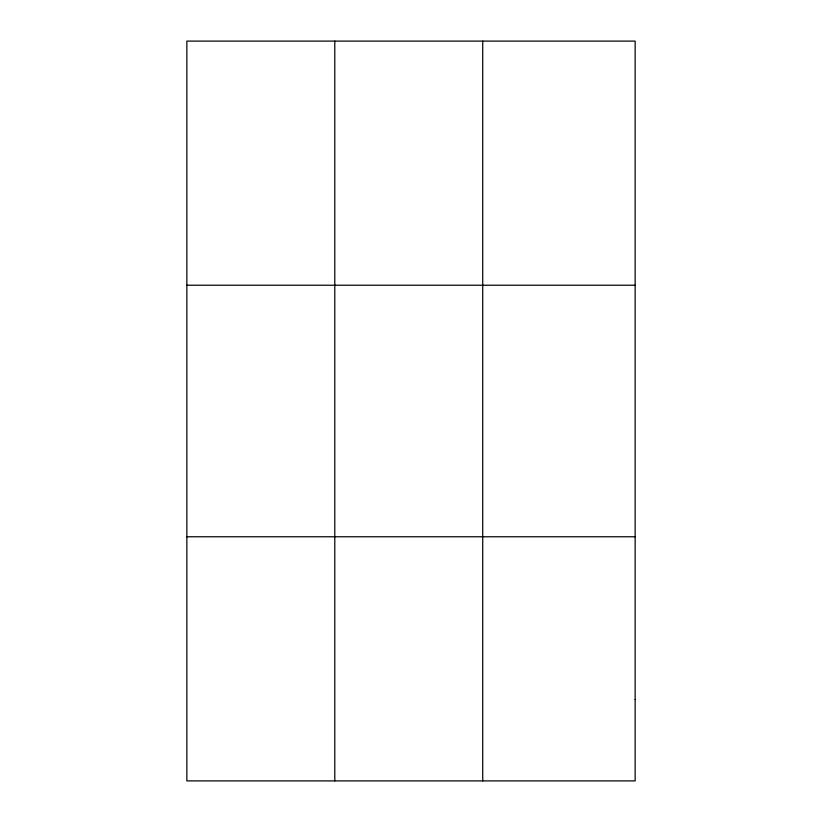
<?xml version="1.0" encoding="UTF-8"?>
<svg xmlns="http://www.w3.org/2000/svg" width="822" height="822" viewBox="0 0 822 822"><rect width="100%" height="100%" fill="white"/><g stroke="black" fill="none" stroke-linecap="round" stroke-linejoin="round"><path stroke-width="1.23" d="M482.73 780.9L482.73 41.1M186.851 285.234L635.149 285.234M186.851 536.766L635.149 536.766M334.79 41.1L334.79 780.9M635.149 699.522L635.149 780.9L186.851 780.9L186.851 41.1L635.149 41.1L635.149 699.522"/></g></svg>
